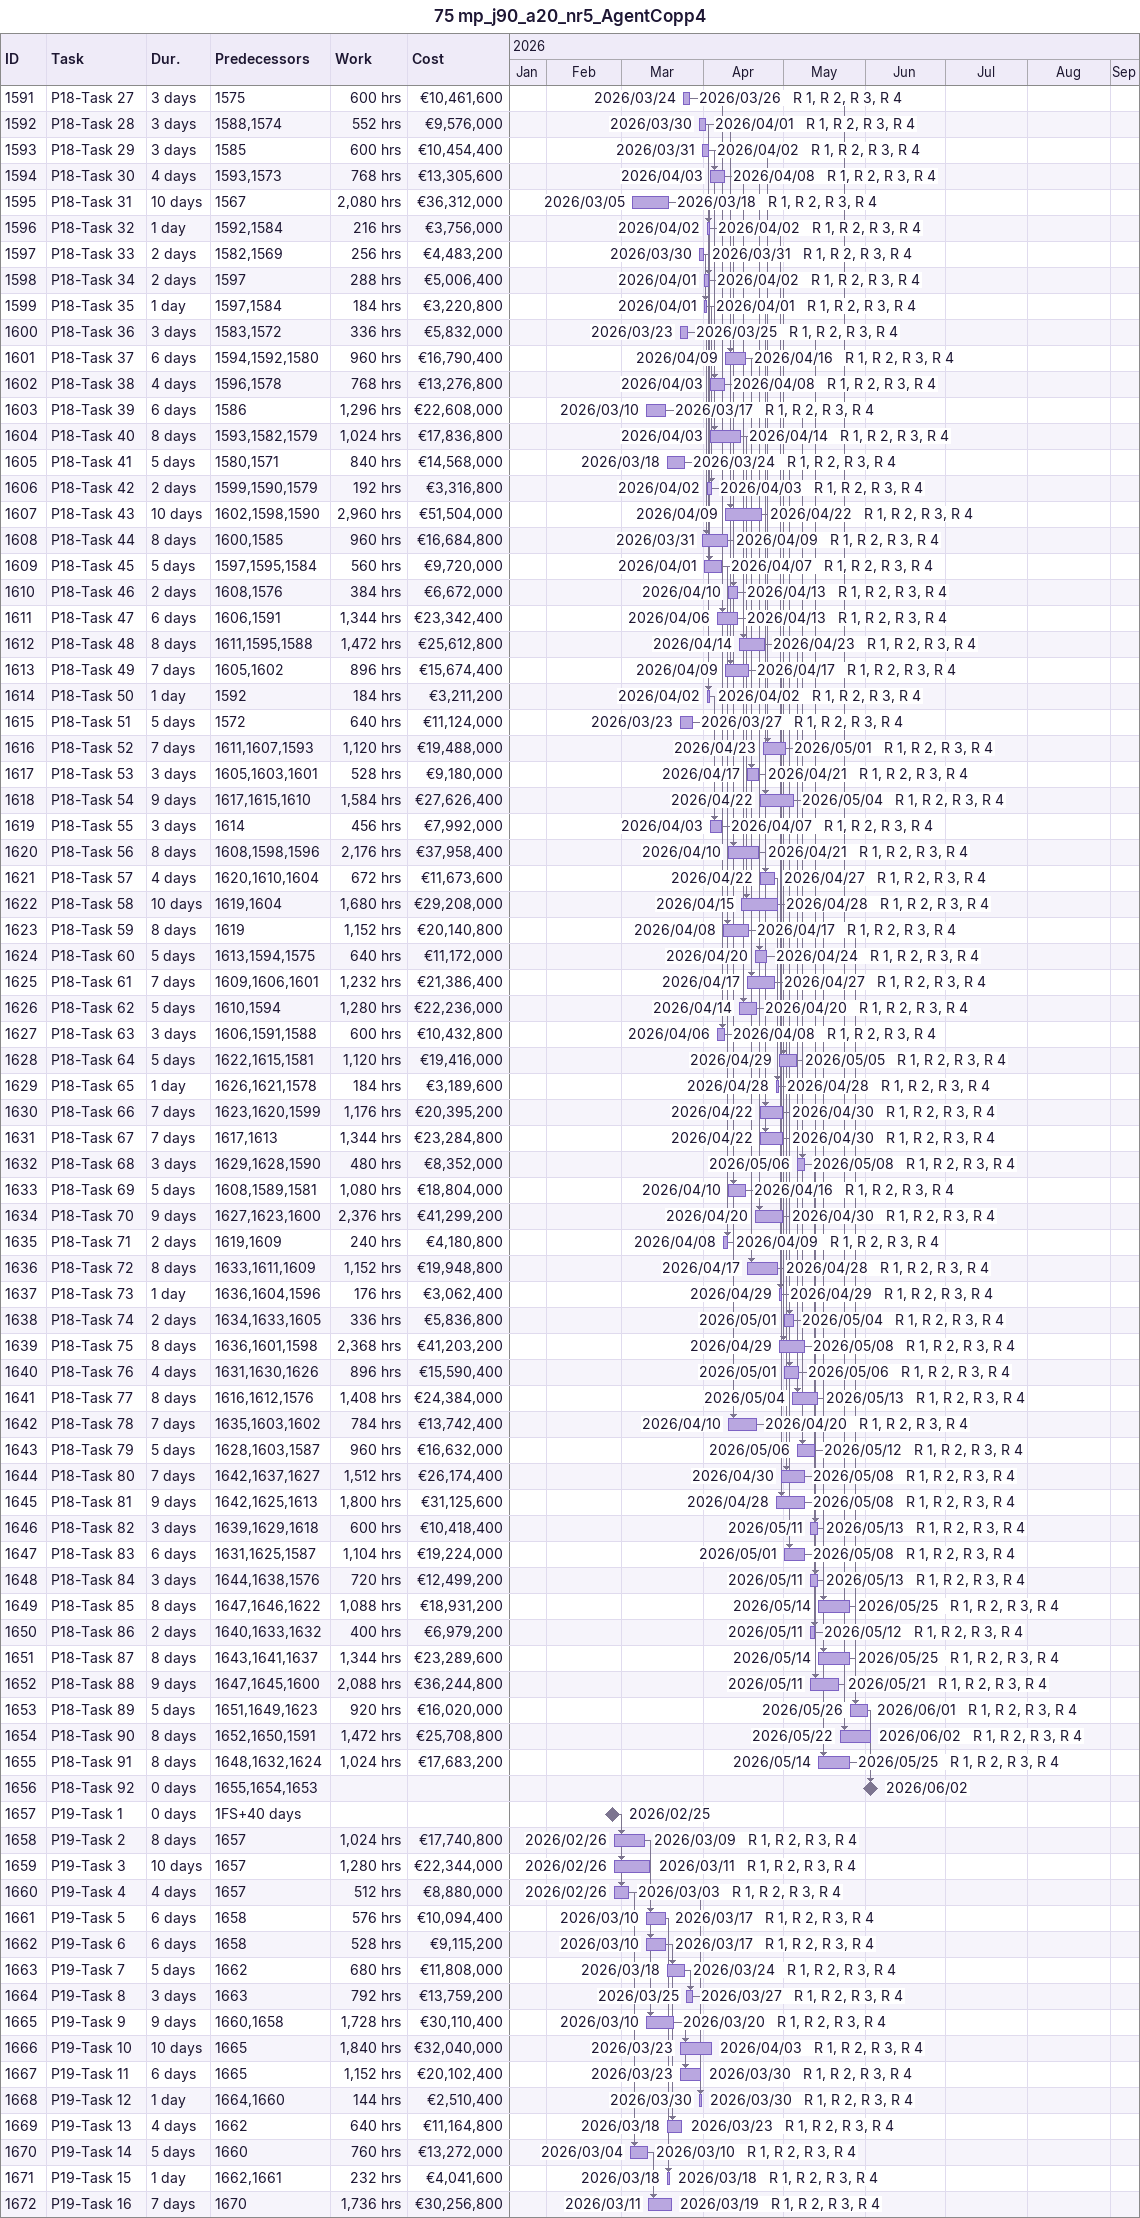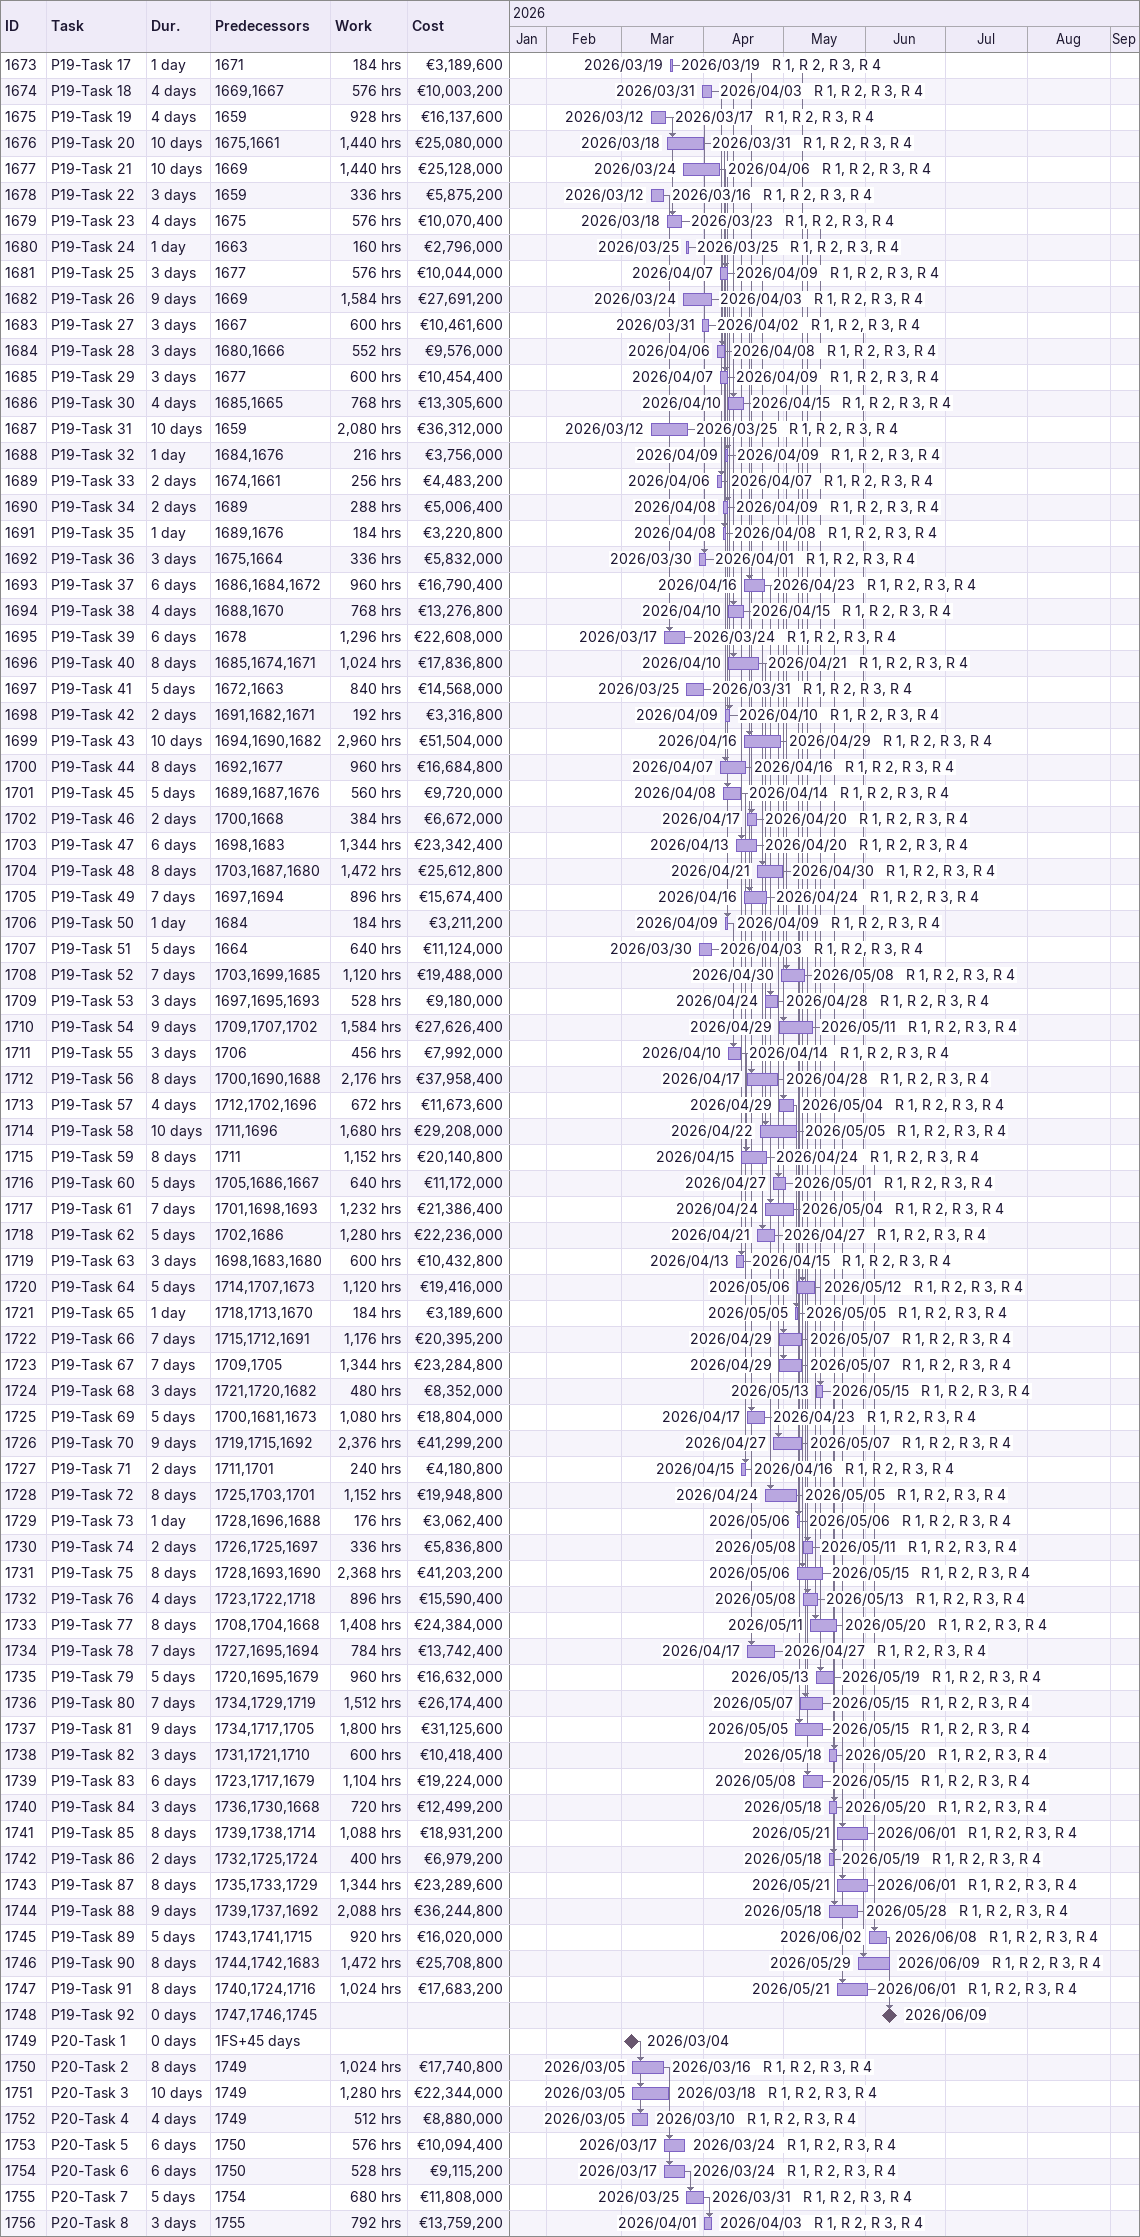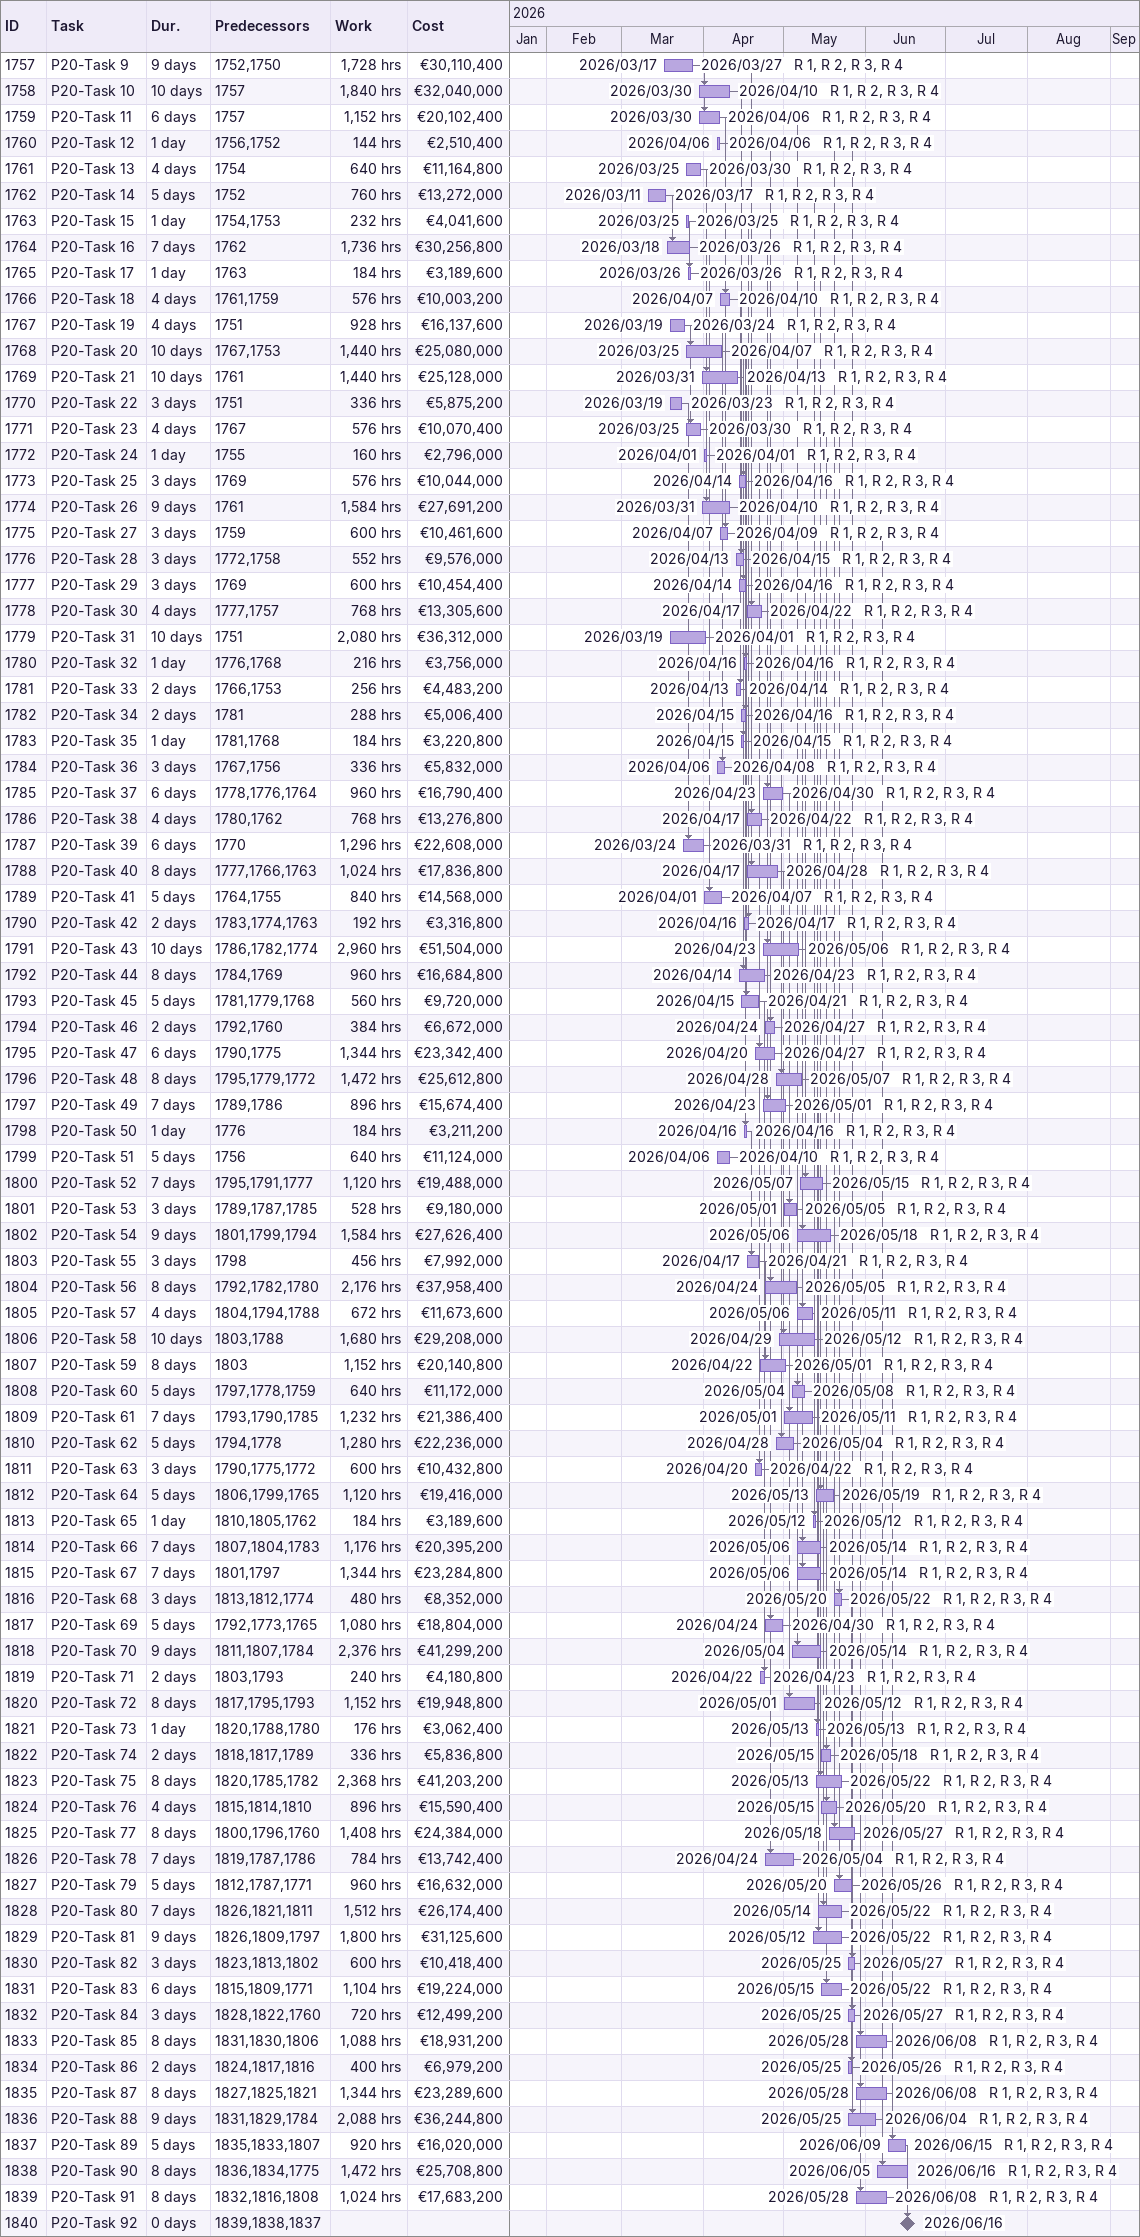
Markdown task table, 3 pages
75 mp_j90_a20_nr5_AgentCopp4

| ID | Task | Duration | Start | Finish | Predecessors | Resources | Work (h) | Cost (€) |
|---|---|---|---|---|---|---|---|---|
| 1591 | P18-Task 27 | 3d | 2026-03-24 | 2026-03-26 | 1575 | R 1, R 2, R 3, R 4 | 600 | 10461600 |
| 1592 | P18-Task 28 | 3d | 2026-03-30 | 2026-04-01 | 1588, 1574 | R 1, R 2, R 3, R 4 | 552 | 9576000 |
| 1593 | P18-Task 29 | 3d | 2026-03-31 | 2026-04-02 | 1585 | R 1, R 2, R 3, R 4 | 600 | 10454400 |
| 1594 | P18-Task 30 | 4d | 2026-04-03 | 2026-04-08 | 1593, 1573 | R 1, R 2, R 3, R 4 | 768 | 13305600 |
| 1595 | P18-Task 31 | 10d | 2026-03-05 | 2026-03-18 | 1567 | R 1, R 2, R 3, R 4 | 2080 | 36312000 |
| 1596 | P18-Task 32 | 1d | 2026-04-02 | 2026-04-02 | 1592, 1584 | R 1, R 2, R 3, R 4 | 216 | 3756000 |
| 1597 | P18-Task 33 | 2d | 2026-03-30 | 2026-03-31 | 1582, 1569 | R 1, R 2, R 3, R 4 | 256 | 4483200 |
| 1598 | P18-Task 34 | 2d | 2026-04-01 | 2026-04-02 | 1597 | R 1, R 2, R 3, R 4 | 288 | 5006400 |
| 1599 | P18-Task 35 | 1d | 2026-04-01 | 2026-04-01 | 1597, 1584 | R 1, R 2, R 3, R 4 | 184 | 3220800 |
| 1600 | P18-Task 36 | 3d | 2026-03-23 | 2026-03-25 | 1583, 1572 | R 1, R 2, R 3, R 4 | 336 | 5832000 |
| 1601 | P18-Task 37 | 6d | 2026-04-09 | 2026-04-16 | 1594, 1592, 1580 | R 1, R 2, R 3, R 4 | 960 | 16790400 |
| 1602 | P18-Task 38 | 4d | 2026-04-03 | 2026-04-08 | 1596, 1578 | R 1, R 2, R 3, R 4 | 768 | 13276800 |
| 1603 | P18-Task 39 | 6d | 2026-03-10 | 2026-03-17 | 1586 | R 1, R 2, R 3, R 4 | 1296 | 22608000 |
| 1604 | P18-Task 40 | 8d | 2026-04-03 | 2026-04-14 | 1593, 1582, 1579 | R 1, R 2, R 3, R 4 | 1024 | 17836800 |
| 1605 | P18-Task 41 | 5d | 2026-03-18 | 2026-03-24 | 1580, 1571 | R 1, R 2, R 3, R 4 | 840 | 14568000 |
| 1606 | P18-Task 42 | 2d | 2026-04-02 | 2026-04-03 | 1599, 1590, 1579 | R 1, R 2, R 3, R 4 | 192 | 3316800 |
| 1607 | P18-Task 43 | 10d | 2026-04-09 | 2026-04-22 | 1602, 1598, 1590 | R 1, R 2, R 3, R 4 | 2960 | 51504000 |
| 1608 | P18-Task 44 | 8d | 2026-03-31 | 2026-04-09 | 1600, 1585 | R 1, R 2, R 3, R 4 | 960 | 16684800 |
| 1609 | P18-Task 45 | 5d | 2026-04-01 | 2026-04-07 | 1597, 1595, 1584 | R 1, R 2, R 3, R 4 | 560 | 9720000 |
| 1610 | P18-Task 46 | 2d | 2026-04-10 | 2026-04-13 | 1608, 1576 | R 1, R 2, R 3, R 4 | 384 | 6672000 |
| 1611 | P18-Task 47 | 6d | 2026-04-06 | 2026-04-13 | 1606, 1591 | R 1, R 2, R 3, R 4 | 1344 | 23342400 |
| 1612 | P18-Task 48 | 8d | 2026-04-14 | 2026-04-23 | 1611, 1595, 1588 | R 1, R 2, R 3, R 4 | 1472 | 25612800 |
| 1613 | P18-Task 49 | 7d | 2026-04-09 | 2026-04-17 | 1605, 1602 | R 1, R 2, R 3, R 4 | 896 | 15674400 |
| 1614 | P18-Task 50 | 1d | 2026-04-02 | 2026-04-02 | 1592 | R 1, R 2, R 3, R 4 | 184 | 3211200 |
| 1615 | P18-Task 51 | 5d | 2026-03-23 | 2026-03-27 | 1572 | R 1, R 2, R 3, R 4 | 640 | 11124000 |
| 1616 | P18-Task 52 | 7d | 2026-04-23 | 2026-05-01 | 1611, 1607, 1593 | R 1, R 2, R 3, R 4 | 1120 | 19488000 |
| 1617 | P18-Task 53 | 3d | 2026-04-17 | 2026-04-21 | 1605, 1603, 1601 | R 1, R 2, R 3, R 4 | 528 | 9180000 |
| 1618 | P18-Task 54 | 9d | 2026-04-22 | 2026-05-04 | 1617, 1615, 1610 | R 1, R 2, R 3, R 4 | 1584 | 27626400 |
| 1619 | P18-Task 55 | 3d | 2026-04-03 | 2026-04-07 | 1614 | R 1, R 2, R 3, R 4 | 456 | 7992000 |
| 1620 | P18-Task 56 | 8d | 2026-04-10 | 2026-04-21 | 1608, 1598, 1596 | R 1, R 2, R 3, R 4 | 2176 | 37958400 |
| 1621 | P18-Task 57 | 4d | 2026-04-22 | 2026-04-27 | 1620, 1610, 1604 | R 1, R 2, R 3, R 4 | 672 | 11673600 |
| 1622 | P18-Task 58 | 10d | 2026-04-15 | 2026-04-28 | 1619, 1604 | R 1, R 2, R 3, R 4 | 1680 | 29208000 |
| 1623 | P18-Task 59 | 8d | 2026-04-08 | 2026-04-17 | 1619 | R 1, R 2, R 3, R 4 | 1152 | 20140800 |
| 1624 | P18-Task 60 | 5d | 2026-04-20 | 2026-04-24 | 1613, 1594, 1575 | R 1, R 2, R 3, R 4 | 640 | 11172000 |
| 1625 | P18-Task 61 | 7d | 2026-04-17 | 2026-04-27 | 1609, 1606, 1601 | R 1, R 2, R 3, R 4 | 1232 | 21386400 |
| 1626 | P18-Task 62 | 5d | 2026-04-14 | 2026-04-20 | 1610, 1594 | R 1, R 2, R 3, R 4 | 1280 | 22236000 |
| 1627 | P18-Task 63 | 3d | 2026-04-06 | 2026-04-08 | 1606, 1591, 1588 | R 1, R 2, R 3, R 4 | 600 | 10432800 |
| 1628 | P18-Task 64 | 5d | 2026-04-29 | 2026-05-05 | 1622, 1615, 1581 | R 1, R 2, R 3, R 4 | 1120 | 19416000 |
| 1629 | P18-Task 65 | 1d | 2026-04-28 | 2026-04-28 | 1626, 1621, 1578 | R 1, R 2, R 3, R 4 | 184 | 3189600 |
| 1630 | P18-Task 66 | 7d | 2026-04-22 | 2026-04-30 | 1623, 1620, 1599 | R 1, R 2, R 3, R 4 | 1176 | 20395200 |
| 1631 | P18-Task 67 | 7d | 2026-04-22 | 2026-04-30 | 1617, 1613 | R 1, R 2, R 3, R 4 | 1344 | 23284800 |
| 1632 | P18-Task 68 | 3d | 2026-05-06 | 2026-05-08 | 1629, 1628, 1590 | R 1, R 2, R 3, R 4 | 480 | 8352000 |
| 1633 | P18-Task 69 | 5d | 2026-04-10 | 2026-04-16 | 1608, 1589, 1581 | R 1, R 2, R 3, R 4 | 1080 | 18804000 |
| 1634 | P18-Task 70 | 9d | 2026-04-20 | 2026-04-30 | 1627, 1623, 1600 | R 1, R 2, R 3, R 4 | 2376 | 41299200 |
| 1635 | P18-Task 71 | 2d | 2026-04-08 | 2026-04-09 | 1619, 1609 | R 1, R 2, R 3, R 4 | 240 | 4180800 |
| 1636 | P18-Task 72 | 8d | 2026-04-17 | 2026-04-28 | 1633, 1611, 1609 | R 1, R 2, R 3, R 4 | 1152 | 19948800 |
| 1637 | P18-Task 73 | 1d | 2026-04-29 | 2026-04-29 | 1636, 1604, 1596 | R 1, R 2, R 3, R 4 | 176 | 3062400 |
| 1638 | P18-Task 74 | 2d | 2026-05-01 | 2026-05-04 | 1634, 1633, 1605 | R 1, R 2, R 3, R 4 | 336 | 5836800 |
| 1639 | P18-Task 75 | 8d | 2026-04-29 | 2026-05-08 | 1636, 1601, 1598 | R 1, R 2, R 3, R 4 | 2368 | 41203200 |
| 1640 | P18-Task 76 | 4d | 2026-05-01 | 2026-05-06 | 1631, 1630, 1626 | R 1, R 2, R 3, R 4 | 896 | 15590400 |
| 1641 | P18-Task 77 | 8d | 2026-05-04 | 2026-05-13 | 1616, 1612, 1576 | R 1, R 2, R 3, R 4 | 1408 | 24384000 |
| 1642 | P18-Task 78 | 7d | 2026-04-10 | 2026-04-20 | 1635, 1603, 1602 | R 1, R 2, R 3, R 4 | 784 | 13742400 |
| 1643 | P18-Task 79 | 5d | 2026-05-06 | 2026-05-12 | 1628, 1603, 1587 | R 1, R 2, R 3, R 4 | 960 | 16632000 |
| 1644 | P18-Task 80 | 7d | 2026-04-30 | 2026-05-08 | 1642, 1637, 1627 | R 1, R 2, R 3, R 4 | 1512 | 26174400 |
| 1645 | P18-Task 81 | 9d | 2026-04-28 | 2026-05-08 | 1642, 1625, 1613 | R 1, R 2, R 3, R 4 | 1800 | 31125600 |
| 1646 | P18-Task 82 | 3d | 2026-05-11 | 2026-05-13 | 1639, 1629, 1618 | R 1, R 2, R 3, R 4 | 600 | 10418400 |
| 1647 | P18-Task 83 | 6d | 2026-05-01 | 2026-05-08 | 1631, 1625, 1587 | R 1, R 2, R 3, R 4 | 1104 | 19224000 |
| 1648 | P18-Task 84 | 3d | 2026-05-11 | 2026-05-13 | 1644, 1638, 1576 | R 1, R 2, R 3, R 4 | 720 | 12499200 |
| 1649 | P18-Task 85 | 8d | 2026-05-14 | 2026-05-25 | 1647, 1646, 1622 | R 1, R 2, R 3, R 4 | 1088 | 18931200 |
| 1650 | P18-Task 86 | 2d | 2026-05-11 | 2026-05-12 | 1640, 1633, 1632 | R 1, R 2, R 3, R 4 | 400 | 6979200 |
| 1651 | P18-Task 87 | 8d | 2026-05-14 | 2026-05-25 | 1643, 1641, 1637 | R 1, R 2, R 3, R 4 | 1344 | 23289600 |
| 1652 | P18-Task 88 | 9d | 2026-05-11 | 2026-05-21 | 1647, 1645, 1600 | R 1, R 2, R 3, R 4 | 2088 | 36244800 |
| 1653 | P18-Task 89 | 5d | 2026-05-26 | 2026-06-01 | 1651, 1649, 1623 | R 1, R 2, R 3, R 4 | 920 | 16020000 |
| 1654 | P18-Task 90 | 8d | 2026-05-22 | 2026-06-02 | 1652, 1650, 1591 | R 1, R 2, R 3, R 4 | 1472 | 25708800 |
| 1655 | P18-Task 91 | 8d | 2026-05-14 | 2026-05-25 | 1648, 1632, 1624 | R 1, R 2, R 3, R 4 | 1024 | 17683200 |
| 1656 | P18-Task 92 | 0d | 2026-06-02 | 2026-06-02 | 1655, 1654, 1653 |  |  |  |
| 1657 | P19-Task 1 | 0d | 2026-02-25 | 2026-02-25 | 1FS+40d |  |  |  |
| 1658 | P19-Task 2 | 8d | 2026-02-26 | 2026-03-09 | 1657 | R 1, R 2, R 3, R 4 | 1024 | 17740800 |
| 1659 | P19-Task 3 | 10d | 2026-02-26 | 2026-03-11 | 1657 | R 1, R 2, R 3, R 4 | 1280 | 22344000 |
| 1660 | P19-Task 4 | 4d | 2026-02-26 | 2026-03-03 | 1657 | R 1, R 2, R 3, R 4 | 512 | 8880000 |
| 1661 | P19-Task 5 | 6d | 2026-03-10 | 2026-03-17 | 1658 | R 1, R 2, R 3, R 4 | 576 | 10094400 |
| 1662 | P19-Task 6 | 6d | 2026-03-10 | 2026-03-17 | 1658 | R 1, R 2, R 3, R 4 | 528 | 9115200 |
| 1663 | P19-Task 7 | 5d | 2026-03-18 | 2026-03-24 | 1662 | R 1, R 2, R 3, R 4 | 680 | 11808000 |
| 1664 | P19-Task 8 | 3d | 2026-03-25 | 2026-03-27 | 1663 | R 1, R 2, R 3, R 4 | 792 | 13759200 |
| 1665 | P19-Task 9 | 9d | 2026-03-10 | 2026-03-20 | 1660, 1658 | R 1, R 2, R 3, R 4 | 1728 | 30110400 |
| 1666 | P19-Task 10 | 10d | 2026-03-23 | 2026-04-03 | 1665 | R 1, R 2, R 3, R 4 | 1840 | 32040000 |
| 1667 | P19-Task 11 | 6d | 2026-03-23 | 2026-03-30 | 1665 | R 1, R 2, R 3, R 4 | 1152 | 20102400 |
| 1668 | P19-Task 12 | 1d | 2026-03-30 | 2026-03-30 | 1664, 1660 | R 1, R 2, R 3, R 4 | 144 | 2510400 |
| 1669 | P19-Task 13 | 4d | 2026-03-18 | 2026-03-23 | 1662 | R 1, R 2, R 3, R 4 | 640 | 11164800 |
| 1670 | P19-Task 14 | 5d | 2026-03-04 | 2026-03-10 | 1660 | R 1, R 2, R 3, R 4 | 760 | 13272000 |
| 1671 | P19-Task 15 | 1d | 2026-03-18 | 2026-03-18 | 1662, 1661 | R 1, R 2, R 3, R 4 | 232 | 4041600 |
| 1672 | P19-Task 16 | 7d | 2026-03-11 | 2026-03-19 | 1670 | R 1, R 2, R 3, R 4 | 1736 | 30256800 |
| 1673 | P19-Task 17 | 1d | 2026-03-19 | 2026-03-19 | 1671 | R 1, R 2, R 3, R 4 | 184 | 3189600 |
| 1674 | P19-Task 18 | 4d | 2026-03-31 | 2026-04-03 | 1669, 1667 | R 1, R 2, R 3, R 4 | 576 | 10003200 |
| 1675 | P19-Task 19 | 4d | 2026-03-12 | 2026-03-17 | 1659 | R 1, R 2, R 3, R 4 | 928 | 16137600 |
| 1676 | P19-Task 20 | 10d | 2026-03-18 | 2026-03-31 | 1675, 1661 | R 1, R 2, R 3, R 4 | 1440 | 25080000 |
| 1677 | P19-Task 21 | 10d | 2026-03-24 | 2026-04-06 | 1669 | R 1, R 2, R 3, R 4 | 1440 | 25128000 |
| 1678 | P19-Task 22 | 3d | 2026-03-12 | 2026-03-16 | 1659 | R 1, R 2, R 3, R 4 | 336 | 5875200 |
| 1679 | P19-Task 23 | 4d | 2026-03-18 | 2026-03-23 | 1675 | R 1, R 2, R 3, R 4 | 576 | 10070400 |
| 1680 | P19-Task 24 | 1d | 2026-03-25 | 2026-03-25 | 1663 | R 1, R 2, R 3, R 4 | 160 | 2796000 |
| 1681 | P19-Task 25 | 3d | 2026-04-07 | 2026-04-09 | 1677 | R 1, R 2, R 3, R 4 | 576 | 10044000 |
| 1682 | P19-Task 26 | 9d | 2026-03-24 | 2026-04-03 | 1669 | R 1, R 2, R 3, R 4 | 1584 | 27691200 |
| 1683 | P19-Task 27 | 3d | 2026-03-31 | 2026-04-02 | 1667 | R 1, R 2, R 3, R 4 | 600 | 10461600 |
| 1684 | P19-Task 28 | 3d | 2026-04-06 | 2026-04-08 | 1680, 1666 | R 1, R 2, R 3, R 4 | 552 | 9576000 |
| 1685 | P19-Task 29 | 3d | 2026-04-07 | 2026-04-09 | 1677 | R 1, R 2, R 3, R 4 | 600 | 10454400 |
| 1686 | P19-Task 30 | 4d | 2026-04-10 | 2026-04-15 | 1685, 1665 | R 1, R 2, R 3, R 4 | 768 | 13305600 |
| 1687 | P19-Task 31 | 10d | 2026-03-12 | 2026-03-25 | 1659 | R 1, R 2, R 3, R 4 | 2080 | 36312000 |
| 1688 | P19-Task 32 | 1d | 2026-04-09 | 2026-04-09 | 1684, 1676 | R 1, R 2, R 3, R 4 | 216 | 3756000 |
| 1689 | P19-Task 33 | 2d | 2026-04-06 | 2026-04-07 | 1674, 1661 | R 1, R 2, R 3, R 4 | 256 | 4483200 |
| 1690 | P19-Task 34 | 2d | 2026-04-08 | 2026-04-09 | 1689 | R 1, R 2, R 3, R 4 | 288 | 5006400 |
| 1691 | P19-Task 35 | 1d | 2026-04-08 | 2026-04-08 | 1689, 1676 | R 1, R 2, R 3, R 4 | 184 | 3220800 |
| 1692 | P19-Task 36 | 3d | 2026-03-30 | 2026-04-01 | 1675, 1664 | R 1, R 2, R 3, R 4 | 336 | 5832000 |
| 1693 | P19-Task 37 | 6d | 2026-04-16 | 2026-04-23 | 1686, 1684, 1672 | R 1, R 2, R 3, R 4 | 960 | 16790400 |
| 1694 | P19-Task 38 | 4d | 2026-04-10 | 2026-04-15 | 1688, 1670 | R 1, R 2, R 3, R 4 | 768 | 13276800 |
| 1695 | P19-Task 39 | 6d | 2026-03-17 | 2026-03-24 | 1678 | R 1, R 2, R 3, R 4 | 1296 | 22608000 |
| 1696 | P19-Task 40 | 8d | 2026-04-10 | 2026-04-21 | 1685, 1674, 1671 | R 1, R 2, R 3, R 4 | 1024 | 17836800 |
| 1697 | P19-Task 41 | 5d | 2026-03-25 | 2026-03-31 | 1672, 1663 | R 1, R 2, R 3, R 4 | 840 | 14568000 |
| 1698 | P19-Task 42 | 2d | 2026-04-09 | 2026-04-10 | 1691, 1682, 1671 | R 1, R 2, R 3, R 4 | 192 | 3316800 |
| 1699 | P19-Task 43 | 10d | 2026-04-16 | 2026-04-29 | 1694, 1690, 1682 | R 1, R 2, R 3, R 4 | 2960 | 51504000 |
| 1700 | P19-Task 44 | 8d | 2026-04-07 | 2026-04-16 | 1692, 1677 | R 1, R 2, R 3, R 4 | 960 | 16684800 |
| 1701 | P19-Task 45 | 5d | 2026-04-08 | 2026-04-14 | 1689, 1687, 1676 | R 1, R 2, R 3, R 4 | 560 | 9720000 |
| 1702 | P19-Task 46 | 2d | 2026-04-17 | 2026-04-20 | 1700, 1668 | R 1, R 2, R 3, R 4 | 384 | 6672000 |
| 1703 | P19-Task 47 | 6d | 2026-04-13 | 2026-04-20 | 1698, 1683 | R 1, R 2, R 3, R 4 | 1344 | 23342400 |
| 1704 | P19-Task 48 | 8d | 2026-04-21 | 2026-04-30 | 1703, 1687, 1680 | R 1, R 2, R 3, R 4 | 1472 | 25612800 |
| 1705 | P19-Task 49 | 7d | 2026-04-16 | 2026-04-24 | 1697, 1694 | R 1, R 2, R 3, R 4 | 896 | 15674400 |
| 1706 | P19-Task 50 | 1d | 2026-04-09 | 2026-04-09 | 1684 | R 1, R 2, R 3, R 4 | 184 | 3211200 |
| 1707 | P19-Task 51 | 5d | 2026-03-30 | 2026-04-03 | 1664 | R 1, R 2, R 3, R 4 | 640 | 11124000 |
| 1708 | P19-Task 52 | 7d | 2026-04-30 | 2026-05-08 | 1703, 1699, 1685 | R 1, R 2, R 3, R 4 | 1120 | 19488000 |
| 1709 | P19-Task 53 | 3d | 2026-04-24 | 2026-04-28 | 1697, 1695, 1693 | R 1, R 2, R 3, R 4 | 528 | 9180000 |
| 1710 | P19-Task 54 | 9d | 2026-04-29 | 2026-05-11 | 1709, 1707, 1702 | R 1, R 2, R 3, R 4 | 1584 | 27626400 |
| 1711 | P19-Task 55 | 3d | 2026-04-10 | 2026-04-14 | 1706 | R 1, R 2, R 3, R 4 | 456 | 7992000 |
| 1712 | P19-Task 56 | 8d | 2026-04-17 | 2026-04-28 | 1700, 1690, 1688 | R 1, R 2, R 3, R 4 | 2176 | 37958400 |
| 1713 | P19-Task 57 | 4d | 2026-04-29 | 2026-05-04 | 1712, 1702, 1696 | R 1, R 2, R 3, R 4 | 672 | 11673600 |
| 1714 | P19-Task 58 | 10d | 2026-04-22 | 2026-05-05 | 1711, 1696 | R 1, R 2, R 3, R 4 | 1680 | 29208000 |
| 1715 | P19-Task 59 | 8d | 2026-04-15 | 2026-04-24 | 1711 | R 1, R 2, R 3, R 4 | 1152 | 20140800 |
| 1716 | P19-Task 60 | 5d | 2026-04-27 | 2026-05-01 | 1705, 1686, 1667 | R 1, R 2, R 3, R 4 | 640 | 11172000 |
| 1717 | P19-Task 61 | 7d | 2026-04-24 | 2026-05-04 | 1701, 1698, 1693 | R 1, R 2, R 3, R 4 | 1232 | 21386400 |
| 1718 | P19-Task 62 | 5d | 2026-04-21 | 2026-04-27 | 1702, 1686 | R 1, R 2, R 3, R 4 | 1280 | 22236000 |
| 1719 | P19-Task 63 | 3d | 2026-04-13 | 2026-04-15 | 1698, 1683, 1680 | R 1, R 2, R 3, R 4 | 600 | 10432800 |
| 1720 | P19-Task 64 | 5d | 2026-05-06 | 2026-05-12 | 1714, 1707, 1673 | R 1, R 2, R 3, R 4 | 1120 | 19416000 |
| 1721 | P19-Task 65 | 1d | 2026-05-05 | 2026-05-05 | 1718, 1713, 1670 | R 1, R 2, R 3, R 4 | 184 | 3189600 |
| 1722 | P19-Task 66 | 7d | 2026-04-29 | 2026-05-07 | 1715, 1712, 1691 | R 1, R 2, R 3, R 4 | 1176 | 20395200 |
| 1723 | P19-Task 67 | 7d | 2026-04-29 | 2026-05-07 | 1709, 1705 | R 1, R 2, R 3, R 4 | 1344 | 23284800 |
| 1724 | P19-Task 68 | 3d | 2026-05-13 | 2026-05-15 | 1721, 1720, 1682 | R 1, R 2, R 3, R 4 | 480 | 8352000 |
| 1725 | P19-Task 69 | 5d | 2026-04-17 | 2026-04-23 | 1700, 1681, 1673 | R 1, R 2, R 3, R 4 | 1080 | 18804000 |
| 1726 | P19-Task 70 | 9d | 2026-04-27 | 2026-05-07 | 1719, 1715, 1692 | R 1, R 2, R 3, R 4 | 2376 | 41299200 |
| 1727 | P19-Task 71 | 2d | 2026-04-15 | 2026-04-16 | 1711, 1701 | R 1, R 2, R 3, R 4 | 240 | 4180800 |
| 1728 | P19-Task 72 | 8d | 2026-04-24 | 2026-05-05 | 1725, 1703, 1701 | R 1, R 2, R 3, R 4 | 1152 | 19948800 |
| 1729 | P19-Task 73 | 1d | 2026-05-06 | 2026-05-06 | 1728, 1696, 1688 | R 1, R 2, R 3, R 4 | 176 | 3062400 |
| 1730 | P19-Task 74 | 2d | 2026-05-08 | 2026-05-11 | 1726, 1725, 1697 | R 1, R 2, R 3, R 4 | 336 | 5836800 |
| 1731 | P19-Task 75 | 8d | 2026-05-06 | 2026-05-15 | 1728, 1693, 1690 | R 1, R 2, R 3, R 4 | 2368 | 41203200 |
| 1732 | P19-Task 76 | 4d | 2026-05-08 | 2026-05-13 | 1723, 1722, 1718 | R 1, R 2, R 3, R 4 | 896 | 15590400 |
| 1733 | P19-Task 77 | 8d | 2026-05-11 | 2026-05-20 | 1708, 1704, 1668 | R 1, R 2, R 3, R 4 | 1408 | 24384000 |
| 1734 | P19-Task 78 | 7d | 2026-04-17 | 2026-04-27 | 1727, 1695, 1694 | R 1, R 2, R 3, R 4 | 784 | 13742400 |
| 1735 | P19-Task 79 | 5d | 2026-05-13 | 2026-05-19 | 1720, 1695, 1679 | R 1, R 2, R 3, R 4 | 960 | 16632000 |
| 1736 | P19-Task 80 | 7d | 2026-05-07 | 2026-05-15 | 1734, 1729, 1719 | R 1, R 2, R 3, R 4 | 1512 | 26174400 |
| 1737 | P19-Task 81 | 9d | 2026-05-05 | 2026-05-15 | 1734, 1717, 1705 | R 1, R 2, R 3, R 4 | 1800 | 31125600 |
| 1738 | P19-Task 82 | 3d | 2026-05-18 | 2026-05-20 | 1731, 1721, 1710 | R 1, R 2, R 3, R 4 | 600 | 10418400 |
| 1739 | P19-Task 83 | 6d | 2026-05-08 | 2026-05-15 | 1723, 1717, 1679 | R 1, R 2, R 3, R 4 | 1104 | 19224000 |
| 1740 | P19-Task 84 | 3d | 2026-05-18 | 2026-05-20 | 1736, 1730, 1668 | R 1, R 2, R 3, R 4 | 720 | 12499200 |
| 1741 | P19-Task 85 | 8d | 2026-05-21 | 2026-06-01 | 1739, 1738, 1714 | R 1, R 2, R 3, R 4 | 1088 | 18931200 |
| 1742 | P19-Task 86 | 2d | 2026-05-18 | 2026-05-19 | 1732, 1725, 1724 | R 1, R 2, R 3, R 4 | 400 | 6979200 |
| 1743 | P19-Task 87 | 8d | 2026-05-21 | 2026-06-01 | 1735, 1733, 1729 | R 1, R 2, R 3, R 4 | 1344 | 23289600 |
| 1744 | P19-Task 88 | 9d | 2026-05-18 | 2026-05-28 | 1739, 1737, 1692 | R 1, R 2, R 3, R 4 | 2088 | 36244800 |
| 1745 | P19-Task 89 | 5d | 2026-06-02 | 2026-06-08 | 1743, 1741, 1715 | R 1, R 2, R 3, R 4 | 920 | 16020000 |
| 1746 | P19-Task 90 | 8d | 2026-05-29 | 2026-06-09 | 1744, 1742, 1683 | R 1, R 2, R 3, R 4 | 1472 | 25708800 |
| 1747 | P19-Task 91 | 8d | 2026-05-21 | 2026-06-01 | 1740, 1724, 1716 | R 1, R 2, R 3, R 4 | 1024 | 17683200 |
| 1748 | P19-Task 92 | 0d | 2026-06-09 | 2026-06-09 | 1747, 1746, 1745 |  |  |  |
| 1749 | P20-Task 1 | 0d | 2026-03-04 | 2026-03-04 | 1FS+45d |  |  |  |
| 1750 | P20-Task 2 | 8d | 2026-03-05 | 2026-03-16 | 1749 | R 1, R 2, R 3, R 4 | 1024 | 17740800 |
| 1751 | P20-Task 3 | 10d | 2026-03-05 | 2026-03-18 | 1749 | R 1, R 2, R 3, R 4 | 1280 | 22344000 |
| 1752 | P20-Task 4 | 4d | 2026-03-05 | 2026-03-10 | 1749 | R 1, R 2, R 3, R 4 | 512 | 8880000 |
| 1753 | P20-Task 5 | 6d | 2026-03-17 | 2026-03-24 | 1750 | R 1, R 2, R 3, R 4 | 576 | 10094400 |
| 1754 | P20-Task 6 | 6d | 2026-03-17 | 2026-03-24 | 1750 | R 1, R 2, R 3, R 4 | 528 | 9115200 |
| 1755 | P20-Task 7 | 5d | 2026-03-25 | 2026-03-31 | 1754 | R 1, R 2, R 3, R 4 | 680 | 11808000 |
| 1756 | P20-Task 8 | 3d | 2026-04-01 | 2026-04-03 | 1755 | R 1, R 2, R 3, R 4 | 792 | 13759200 |
| 1757 | P20-Task 9 | 9d | 2026-03-17 | 2026-03-27 | 1752, 1750 | R 1, R 2, R 3, R 4 | 1728 | 30110400 |
| 1758 | P20-Task 10 | 10d | 2026-03-30 | 2026-04-10 | 1757 | R 1, R 2, R 3, R 4 | 1840 | 32040000 |
| 1759 | P20-Task 11 | 6d | 2026-03-30 | 2026-04-06 | 1757 | R 1, R 2, R 3, R 4 | 1152 | 20102400 |
| 1760 | P20-Task 12 | 1d | 2026-04-06 | 2026-04-06 | 1756, 1752 | R 1, R 2, R 3, R 4 | 144 | 2510400 |
| 1761 | P20-Task 13 | 4d | 2026-03-25 | 2026-03-30 | 1754 | R 1, R 2, R 3, R 4 | 640 | 11164800 |
| 1762 | P20-Task 14 | 5d | 2026-03-11 | 2026-03-17 | 1752 | R 1, R 2, R 3, R 4 | 760 | 13272000 |
| 1763 | P20-Task 15 | 1d | 2026-03-25 | 2026-03-25 | 1754, 1753 | R 1, R 2, R 3, R 4 | 232 | 4041600 |
| 1764 | P20-Task 16 | 7d | 2026-03-18 | 2026-03-26 | 1762 | R 1, R 2, R 3, R 4 | 1736 | 30256800 |
| 1765 | P20-Task 17 | 1d | 2026-03-26 | 2026-03-26 | 1763 | R 1, R 2, R 3, R 4 | 184 | 3189600 |
| 1766 | P20-Task 18 | 4d | 2026-04-07 | 2026-04-10 | 1761, 1759 | R 1, R 2, R 3, R 4 | 576 | 10003200 |
| 1767 | P20-Task 19 | 4d | 2026-03-19 | 2026-03-24 | 1751 | R 1, R 2, R 3, R 4 | 928 | 16137600 |
| 1768 | P20-Task 20 | 10d | 2026-03-25 | 2026-04-07 | 1767, 1753 | R 1, R 2, R 3, R 4 | 1440 | 25080000 |
| 1769 | P20-Task 21 | 10d | 2026-03-31 | 2026-04-13 | 1761 | R 1, R 2, R 3, R 4 | 1440 | 25128000 |
| 1770 | P20-Task 22 | 3d | 2026-03-19 | 2026-03-23 | 1751 | R 1, R 2, R 3, R 4 | 336 | 5875200 |
| 1771 | P20-Task 23 | 4d | 2026-03-25 | 2026-03-30 | 1767 | R 1, R 2, R 3, R 4 | 576 | 10070400 |
| 1772 | P20-Task 24 | 1d | 2026-04-01 | 2026-04-01 | 1755 | R 1, R 2, R 3, R 4 | 160 | 2796000 |
| 1773 | P20-Task 25 | 3d | 2026-04-14 | 2026-04-16 | 1769 | R 1, R 2, R 3, R 4 | 576 | 10044000 |
| 1774 | P20-Task 26 | 9d | 2026-03-31 | 2026-04-10 | 1761 | R 1, R 2, R 3, R 4 | 1584 | 27691200 |
| 1775 | P20-Task 27 | 3d | 2026-04-07 | 2026-04-09 | 1759 | R 1, R 2, R 3, R 4 | 600 | 10461600 |
| 1776 | P20-Task 28 | 3d | 2026-04-13 | 2026-04-15 | 1772, 1758 | R 1, R 2, R 3, R 4 | 552 | 9576000 |
| 1777 | P20-Task 29 | 3d | 2026-04-14 | 2026-04-16 | 1769 | R 1, R 2, R 3, R 4 | 600 | 10454400 |
| 1778 | P20-Task 30 | 4d | 2026-04-17 | 2026-04-22 | 1777, 1757 | R 1, R 2, R 3, R 4 | 768 | 13305600 |
| 1779 | P20-Task 31 | 10d | 2026-03-19 | 2026-04-01 | 1751 | R 1, R 2, R 3, R 4 | 2080 | 36312000 |
| 1780 | P20-Task 32 | 1d | 2026-04-16 | 2026-04-16 | 1776, 1768 | R 1, R 2, R 3, R 4 | 216 | 3756000 |
| 1781 | P20-Task 33 | 2d | 2026-04-13 | 2026-04-14 | 1766, 1753 | R 1, R 2, R 3, R 4 | 256 | 4483200 |
| 1782 | P20-Task 34 | 2d | 2026-04-15 | 2026-04-16 | 1781 | R 1, R 2, R 3, R 4 | 288 | 5006400 |
| 1783 | P20-Task 35 | 1d | 2026-04-15 | 2026-04-15 | 1781, 1768 | R 1, R 2, R 3, R 4 | 184 | 3220800 |
| 1784 | P20-Task 36 | 3d | 2026-04-06 | 2026-04-08 | 1767, 1756 | R 1, R 2, R 3, R 4 | 336 | 5832000 |
| 1785 | P20-Task 37 | 6d | 2026-04-23 | 2026-04-30 | 1778, 1776, 1764 | R 1, R 2, R 3, R 4 | 960 | 16790400 |
| 1786 | P20-Task 38 | 4d | 2026-04-17 | 2026-04-22 | 1780, 1762 | R 1, R 2, R 3, R 4 | 768 | 13276800 |
| 1787 | P20-Task 39 | 6d | 2026-03-24 | 2026-03-31 | 1770 | R 1, R 2, R 3, R 4 | 1296 | 22608000 |
| 1788 | P20-Task 40 | 8d | 2026-04-17 | 2026-04-28 | 1777, 1766, 1763 | R 1, R 2, R 3, R 4 | 1024 | 17836800 |
| 1789 | P20-Task 41 | 5d | 2026-04-01 | 2026-04-07 | 1764, 1755 | R 1, R 2, R 3, R 4 | 840 | 14568000 |
| 1790 | P20-Task 42 | 2d | 2026-04-16 | 2026-04-17 | 1783, 1774, 1763 | R 1, R 2, R 3, R 4 | 192 | 3316800 |
| 1791 | P20-Task 43 | 10d | 2026-04-23 | 2026-05-06 | 1786, 1782, 1774 | R 1, R 2, R 3, R 4 | 2960 | 51504000 |
| 1792 | P20-Task 44 | 8d | 2026-04-14 | 2026-04-23 | 1784, 1769 | R 1, R 2, R 3, R 4 | 960 | 16684800 |
| 1793 | P20-Task 45 | 5d | 2026-04-15 | 2026-04-21 | 1781, 1779, 1768 | R 1, R 2, R 3, R 4 | 560 | 9720000 |
| 1794 | P20-Task 46 | 2d | 2026-04-24 | 2026-04-27 | 1792, 1760 | R 1, R 2, R 3, R 4 | 384 | 6672000 |
| 1795 | P20-Task 47 | 6d | 2026-04-20 | 2026-04-27 | 1790, 1775 | R 1, R 2, R 3, R 4 | 1344 | 23342400 |
| 1796 | P20-Task 48 | 8d | 2026-04-28 | 2026-05-07 | 1795, 1779, 1772 | R 1, R 2, R 3, R 4 | 1472 | 25612800 |
| 1797 | P20-Task 49 | 7d | 2026-04-23 | 2026-05-01 | 1789, 1786 | R 1, R 2, R 3, R 4 | 896 | 15674400 |
| 1798 | P20-Task 50 | 1d | 2026-04-16 | 2026-04-16 | 1776 | R 1, R 2, R 3, R 4 | 184 | 3211200 |
| 1799 | P20-Task 51 | 5d | 2026-04-06 | 2026-04-10 | 1756 | R 1, R 2, R 3, R 4 | 640 | 11124000 |
| 1800 | P20-Task 52 | 7d | 2026-05-07 | 2026-05-15 | 1795, 1791, 1777 | R 1, R 2, R 3, R 4 | 1120 | 19488000 |
| 1801 | P20-Task 53 | 3d | 2026-05-01 | 2026-05-05 | 1789, 1787, 1785 | R 1, R 2, R 3, R 4 | 528 | 9180000 |
| 1802 | P20-Task 54 | 9d | 2026-05-06 | 2026-05-18 | 1801, 1799, 1794 | R 1, R 2, R 3, R 4 | 1584 | 27626400 |
| 1803 | P20-Task 55 | 3d | 2026-04-17 | 2026-04-21 | 1798 | R 1, R 2, R 3, R 4 | 456 | 7992000 |
| 1804 | P20-Task 56 | 8d | 2026-04-24 | 2026-05-05 | 1792, 1782, 1780 | R 1, R 2, R 3, R 4 | 2176 | 37958400 |
| 1805 | P20-Task 57 | 4d | 2026-05-06 | 2026-05-11 | 1804, 1794, 1788 | R 1, R 2, R 3, R 4 | 672 | 11673600 |
| 1806 | P20-Task 58 | 10d | 2026-04-29 | 2026-05-12 | 1803, 1788 | R 1, R 2, R 3, R 4 | 1680 | 29208000 |
| 1807 | P20-Task 59 | 8d | 2026-04-22 | 2026-05-01 | 1803 | R 1, R 2, R 3, R 4 | 1152 | 20140800 |
| 1808 | P20-Task 60 | 5d | 2026-05-04 | 2026-05-08 | 1797, 1778, 1759 | R 1, R 2, R 3, R 4 | 640 | 11172000 |
| 1809 | P20-Task 61 | 7d | 2026-05-01 | 2026-05-11 | 1793, 1790, 1785 | R 1, R 2, R 3, R 4 | 1232 | 21386400 |
| 1810 | P20-Task 62 | 5d | 2026-04-28 | 2026-05-04 | 1794, 1778 | R 1, R 2, R 3, R 4 | 1280 | 22236000 |
| 1811 | P20-Task 63 | 3d | 2026-04-20 | 2026-04-22 | 1790, 1775, 1772 | R 1, R 2, R 3, R 4 | 600 | 10432800 |
| 1812 | P20-Task 64 | 5d | 2026-05-13 | 2026-05-19 | 1806, 1799, 1765 | R 1, R 2, R 3, R 4 | 1120 | 19416000 |
| 1813 | P20-Task 65 | 1d | 2026-05-12 | 2026-05-12 | 1810, 1805, 1762 | R 1, R 2, R 3, R 4 | 184 | 3189600 |
| 1814 | P20-Task 66 | 7d | 2026-05-06 | 2026-05-14 | 1807, 1804, 1783 | R 1, R 2, R 3, R 4 | 1176 | 20395200 |
| 1815 | P20-Task 67 | 7d | 2026-05-06 | 2026-05-14 | 1801, 1797 | R 1, R 2, R 3, R 4 | 1344 | 23284800 |
| 1816 | P20-Task 68 | 3d | 2026-05-20 | 2026-05-22 | 1813, 1812, 1774 | R 1, R 2, R 3, R 4 | 480 | 8352000 |
| 1817 | P20-Task 69 | 5d | 2026-04-24 | 2026-04-30 | 1792, 1773, 1765 | R 1, R 2, R 3, R 4 | 1080 | 18804000 |
| 1818 | P20-Task 70 | 9d | 2026-05-04 | 2026-05-14 | 1811, 1807, 1784 | R 1, R 2, R 3, R 4 | 2376 | 41299200 |
| 1819 | P20-Task 71 | 2d | 2026-04-22 | 2026-04-23 | 1803, 1793 | R 1, R 2, R 3, R 4 | 240 | 4180800 |
| 1820 | P20-Task 72 | 8d | 2026-05-01 | 2026-05-12 | 1817, 1795, 1793 | R 1, R 2, R 3, R 4 | 1152 | 19948800 |
| 1821 | P20-Task 73 | 1d | 2026-05-13 | 2026-05-13 | 1820, 1788, 1780 | R 1, R 2, R 3, R 4 | 176 | 3062400 |
| 1822 | P20-Task 74 | 2d | 2026-05-15 | 2026-05-18 | 1818, 1817, 1789 | R 1, R 2, R 3, R 4 | 336 | 5836800 |
| 1823 | P20-Task 75 | 8d | 2026-05-13 | 2026-05-22 | 1820, 1785, 1782 | R 1, R 2, R 3, R 4 | 2368 | 41203200 |
| 1824 | P20-Task 76 | 4d | 2026-05-15 | 2026-05-20 | 1815, 1814, 1810 | R 1, R 2, R 3, R 4 | 896 | 15590400 |
| 1825 | P20-Task 77 | 8d | 2026-05-18 | 2026-05-27 | 1800, 1796, 1760 | R 1, R 2, R 3, R 4 | 1408 | 24384000 |
| 1826 | P20-Task 78 | 7d | 2026-04-24 | 2026-05-04 | 1819, 1787, 1786 | R 1, R 2, R 3, R 4 | 784 | 13742400 |
| 1827 | P20-Task 79 | 5d | 2026-05-20 | 2026-05-26 | 1812, 1787, 1771 | R 1, R 2, R 3, R 4 | 960 | 16632000 |
| 1828 | P20-Task 80 | 7d | 2026-05-14 | 2026-05-22 | 1826, 1821, 1811 | R 1, R 2, R 3, R 4 | 1512 | 26174400 |
| 1829 | P20-Task 81 | 9d | 2026-05-12 | 2026-05-22 | 1826, 1809, 1797 | R 1, R 2, R 3, R 4 | 1800 | 31125600 |
| 1830 | P20-Task 82 | 3d | 2026-05-25 | 2026-05-27 | 1823, 1813, 1802 | R 1, R 2, R 3, R 4 | 600 | 10418400 |
| 1831 | P20-Task 83 | 6d | 2026-05-15 | 2026-05-22 | 1815, 1809, 1771 | R 1, R 2, R 3, R 4 | 1104 | 19224000 |
| 1832 | P20-Task 84 | 3d | 2026-05-25 | 2026-05-27 | 1828, 1822, 1760 | R 1, R 2, R 3, R 4 | 720 | 12499200 |
| 1833 | P20-Task 85 | 8d | 2026-05-28 | 2026-06-08 | 1831, 1830, 1806 | R 1, R 2, R 3, R 4 | 1088 | 18931200 |
| 1834 | P20-Task 86 | 2d | 2026-05-25 | 2026-05-26 | 1824, 1817, 1816 | R 1, R 2, R 3, R 4 | 400 | 6979200 |
| 1835 | P20-Task 87 | 8d | 2026-05-28 | 2026-06-08 | 1827, 1825, 1821 | R 1, R 2, R 3, R 4 | 1344 | 23289600 |
| 1836 | P20-Task 88 | 9d | 2026-05-25 | 2026-06-04 | 1831, 1829, 1784 | R 1, R 2, R 3, R 4 | 2088 | 36244800 |
| 1837 | P20-Task 89 | 5d | 2026-06-09 | 2026-06-15 | 1835, 1833, 1807 | R 1, R 2, R 3, R 4 | 920 | 16020000 |
| 1838 | P20-Task 90 | 8d | 2026-06-05 | 2026-06-16 | 1836, 1834, 1775 | R 1, R 2, R 3, R 4 | 1472 | 25708800 |
| 1839 | P20-Task 91 | 8d | 2026-05-28 | 2026-06-08 | 1832, 1816, 1808 | R 1, R 2, R 3, R 4 | 1024 | 17683200 |
| 1840 | P20-Task 92 | 0d | 2026-06-16 | 2026-06-16 | 1839, 1838, 1837 |  |  |  |
